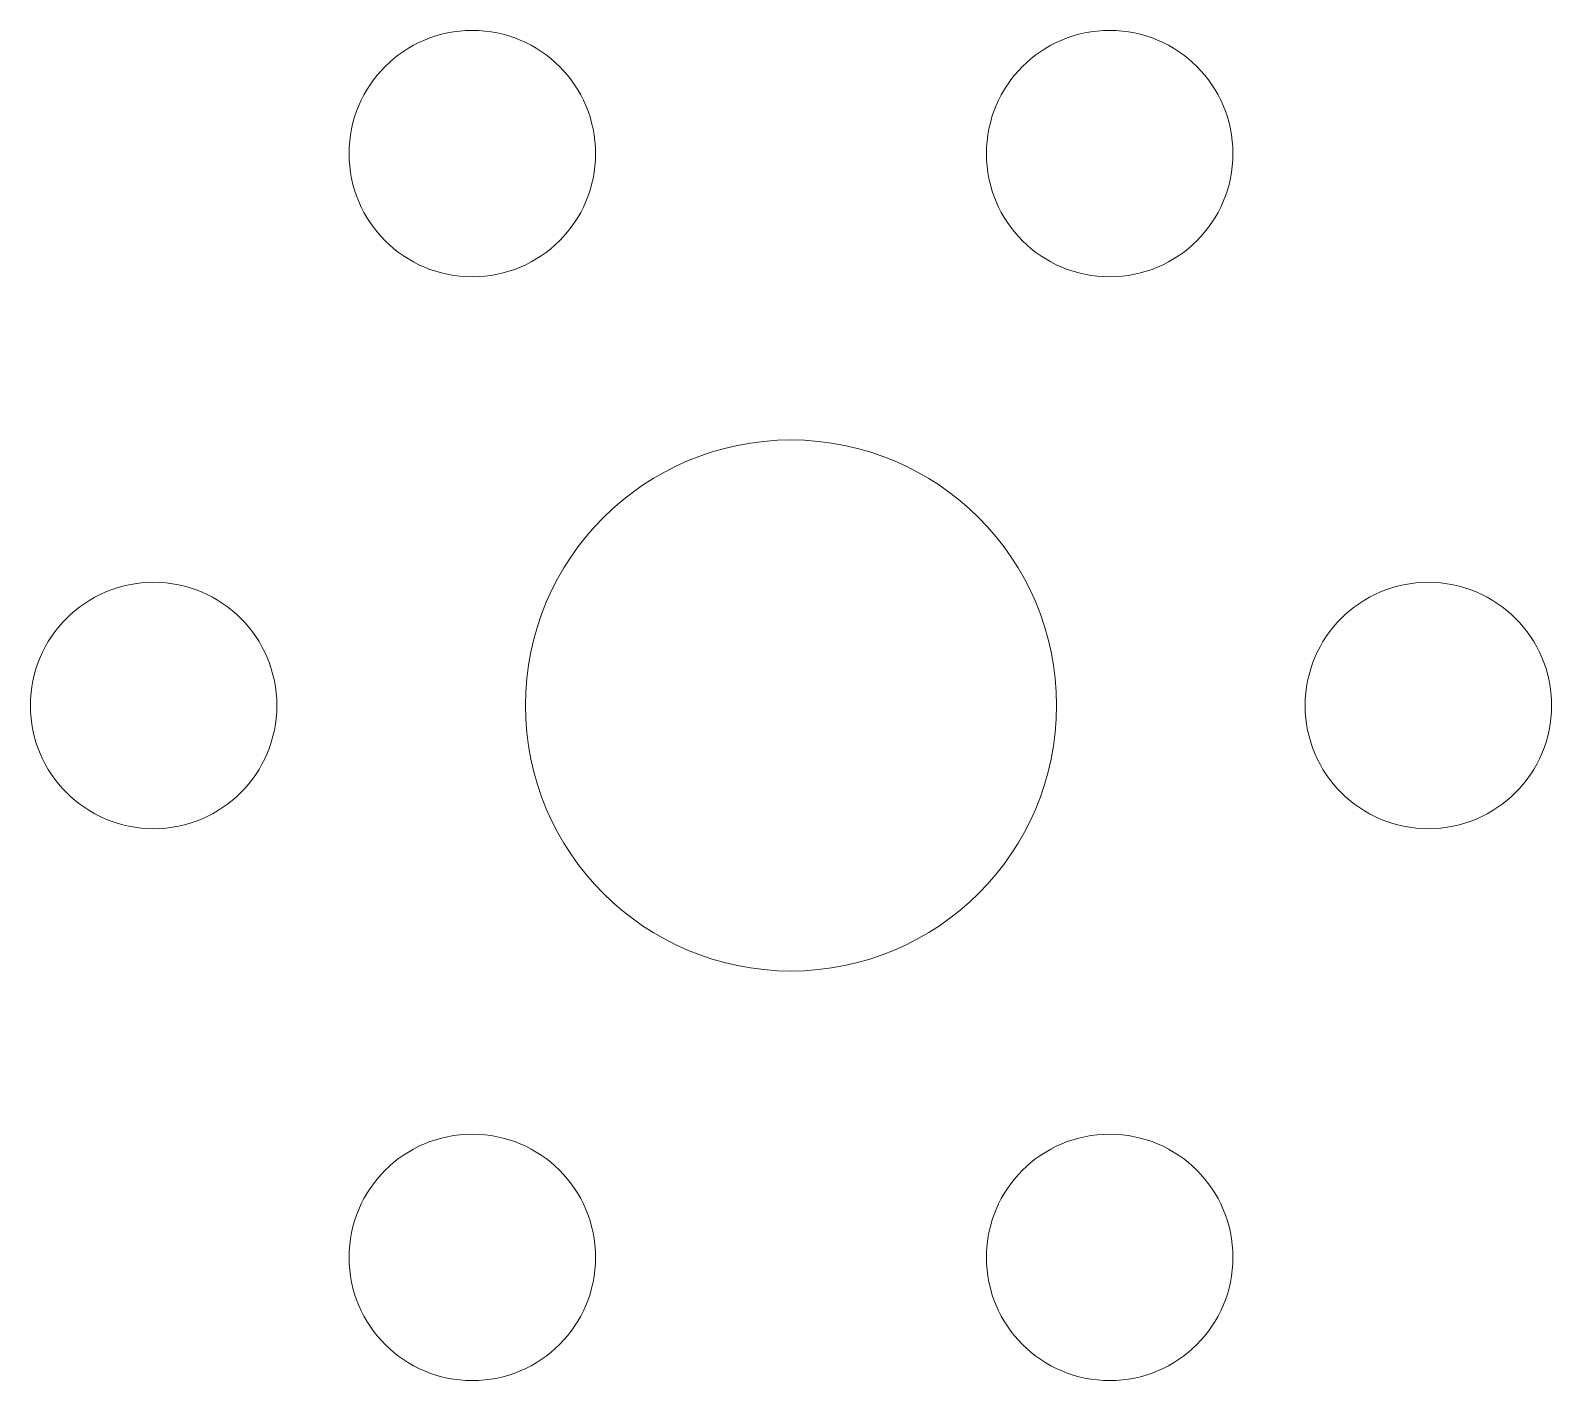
# Model space of a CAD drawing. Extents: x -48.8 to 48.2, y -48.7 to 48.7.
# Drawn here: x -35.8 to 35.8, y -31.8 to 31.8 of the extents above; entities that cross this region are included whole.
import ezdxf

# ---------------------------------------------------------------- set-up
doc = ezdxf.new("R2010")
doc.units = 0
doc.layers.get('0').update_dxf_attribs({"lineweight": 0})

msp = doc.modelspace()

# ---------------------------------------------------------------- linework, layer by layer
for centre, radius in [((-15, 25.981), 5.8), ((15, 25.981), 5.8), ((0, 0), 12.5), ((-30, 0), 5.8), ((30, 0), 5.8), ((-15, -25.981), 5.8), ((15, -25.981), 5.8)]:
    msp.add_circle(centre, radius)

doc.saveas('drawing.dxf')
